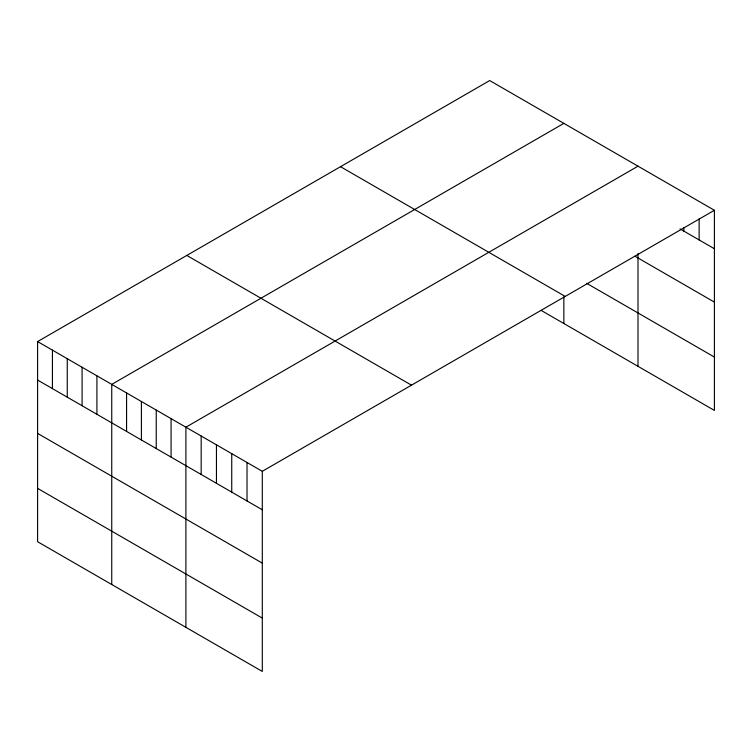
<?xml version="1.0" encoding="UTF-8"?>
<svg xmlns="http://www.w3.org/2000/svg" width="752" height="752" viewBox="0 0 752 752"><rect width="100%" height="100%" fill="white"/><g stroke="black" fill="none" stroke-linecap="round" stroke-linejoin="round"><path stroke-width="1.13" d="M37.6 341.577L262.298 471.307L262.298 671.442L37.6 541.722L37.6 341.577L489.702 80.558L714.4 210.278L714.4 410.423L541.12 310.379M563.859 123.366L111.747 384.385L111.747 584.53M638.006 166.173L185.894 427.192L185.894 627.337M262.298 471.307L714.4 210.278M680.024 228.909L714.4 248.752M635.036 256.282L714.4 302.107M586.598 283.288L714.4 357.068M340.515 166.69L565.203 296.42M186.797 255.436L411.485 385.165M37.6 380.051L262.298 509.771M37.6 433.396L262.298 563.126M37.6 488.368L262.298 618.097M699.125 218.945L699.125 239.935M683.841 227.612L683.841 231.108M638.006 253.556L638.006 366.318M563.859 296.833L563.859 323.51M247.013 462.48L247.013 500.954M231.738 453.663L231.738 492.137M216.454 444.836L216.454 483.31M201.179 436.019L201.179 474.493M171.071 418.638L171.071 457.103M156.237 410.075L156.237 448.549M141.404 401.512L141.404 439.986M126.58 392.948L126.58 431.422M96.923 375.821L96.923 414.296M82.09 367.258L82.09 405.732M67.257 358.704L67.257 397.169M52.433 350.141L52.433 388.615"/></g></svg>
